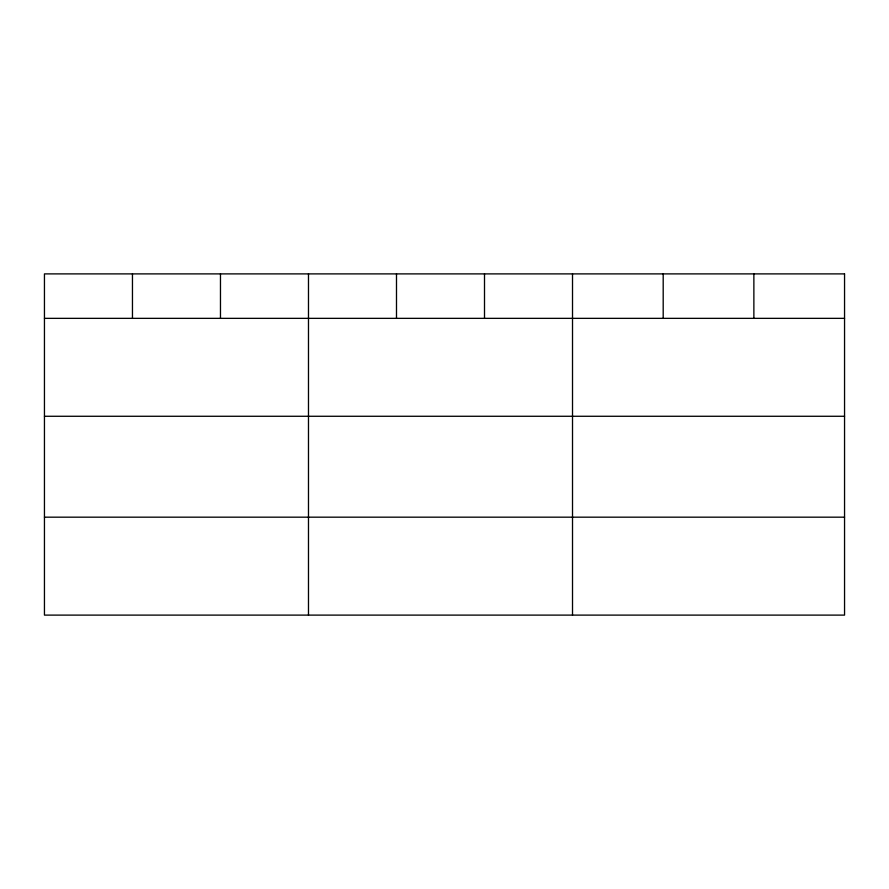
<?xml version="1.0" encoding="UTF-8"?>
<svg xmlns="http://www.w3.org/2000/svg" width="889" height="889" viewBox="0 0 889 889"><rect width="100%" height="100%" fill="white"/><g stroke="black" fill="none" stroke-linecap="round" stroke-linejoin="round"><path stroke-width="1.33" d="M44.45 318.351L844.55 318.351M44.45 416.274L844.55 416.274M44.45 517.176L844.55 517.176M753.872 273.89L753.872 318.351M663.194 273.89L663.194 318.351M572.516 273.89L572.516 615.11M484.505 273.89L484.505 318.351M396.494 273.89L396.494 318.351M308.483 273.89L308.483 615.11M220.472 273.89L220.472 318.351M132.461 273.89L132.461 318.351M844.55 273.89L44.45 273.89L44.45 615.11L844.55 615.11L844.55 273.89"/></g></svg>
